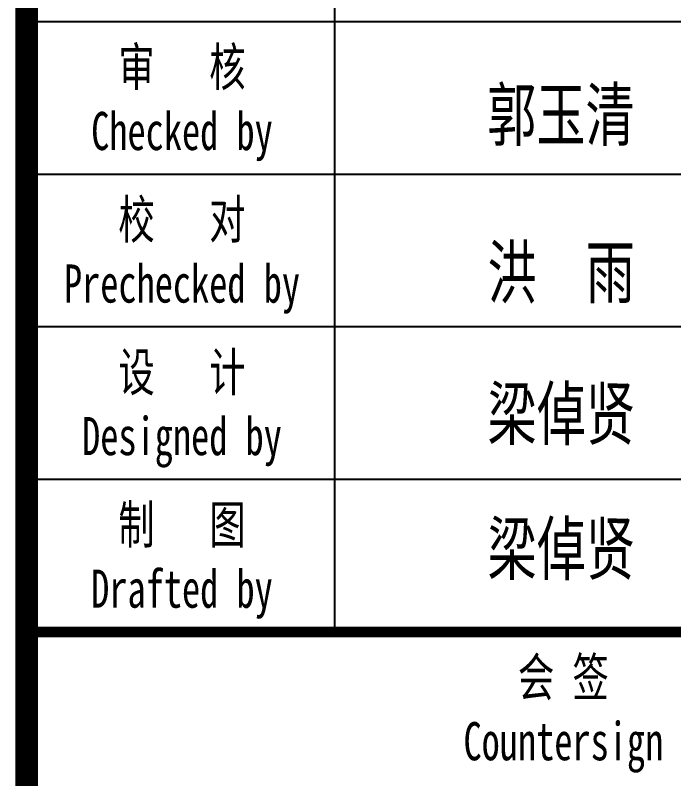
# Model space of a CAD drawing. Extents: x 180850 to 1399066, y 113487 to 334416.
# Drawn here: x 538505 to 544657, y 144266 to 151399 of the extents above; entities that cross this region are included whole.
import ezdxf
from ezdxf.enums import TextEntityAlignment as Align

# ---------------------------------------------------------------- set-up
doc = ezdxf.new("R2010")
doc.units = 0
doc.header["$LTSCALE"] = 1000
doc.layers.add('PUB_TEXT', color=7, linetype='Continuous')
doc.layers.add('PUB_TITLE', color=4, linetype='Continuous')
doc.styles.add('_gyy_title_ST', font='', dxfattribs={"width": 0.8})
doc.styles.get('_gyy_title_ST').set_extended_font_data('SimSun')

msp = doc.modelspace()

# ---------------------------------------------------------------- linework, layer by layer
at = {"layer": 'PUB_TITLE'}
for p, q in [((541487.91, 155613.04), (541487.91, 145635.56)), ((548614.68, 151336.98), (538637.2, 151336.98)), ((548614.68, 149911.62), (538637.2, 149911.62)), ((548614.68, 148486.27), (538637.2, 148486.27)), ((548614.68, 147060.92), (538637.2, 147060.92))]:
    msp.add_line(p, q, dxfattribs=at)
at = {"layer": 'PUB_TITLE', "const_width": 212.12}
msp.add_lwpolyline([(538611.09, 218967.75), (548510.07, 218967.75), (548510.07, 137796.11), (538611.09, 137796.11)], close=True, dxfattribs=at)
at = {"layer": 'PUB_TITLE', "const_width": 99.77}
msp.add_lwpolyline([(538637.2, 145635.56), (548614.68, 145635.56)], dxfattribs=at)

# ---------------------------------------------------------------- texts
at = {"layer": 'PUB_TEXT', "color": 3, "style": '_gyy_title_ST', "width": 0.7}
for s, p in [('郭玉清', (542913.95, 150229.72)), ('洪  雨', (542917.15, 148757.56)), ('梁倬贤', (542917.15, 147435.86)), ('梁倬贤', (542917.15, 146174.46))]:
    msp.add_text(s, height=481.259, dxfattribs=at).set_placement(p)
at = {"layer": 'PUB_TITLE', "style": '_gyy_title_ST', "width": 0.7}
for s, height, p in [('审   核', 356.338, (540062.58, 150738.33)), ('Checked by', 356.338, (540062.55, 150139.68)), ('校   对', 356.338, (540062.58, 149312.98)), ('Prechecked by', 356.3382, (540062.55, 148714.33)), ('设   计', 356.338, (540062.58, 147887.62)), ('Designed by', 356.3382, (540062.55, 147288.97)), ('制   图', 356.338, (540062.58, 146462.27)), ('Drafted by', 356.338, (540062.55, 145863.62)), ('会 签', 356.338, (543625.94, 145036.91)), ('Countersign', 356.3382, (543625.94, 144438.27))]:
    msp.add_text(s, height=height, dxfattribs=at).set_placement(p, align=Align.CENTER)

doc.saveas('drawing.dxf')
